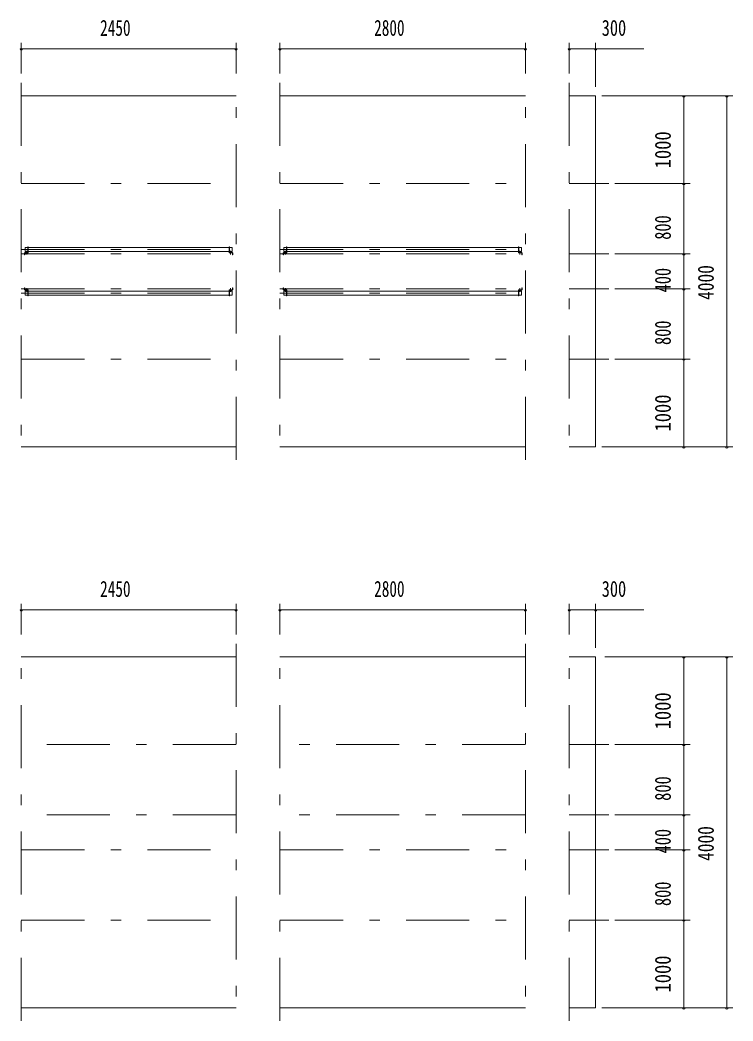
# Model space of a CAD drawing. Units: millimetres, scale not verified. Extents: x -37128 to 37128, y -14700 to 14700.
# Drawn here: x -14852 to -6722, y -10937 to 472 of the extents above; entities that cross this region are included whole.
import ezdxf
from ezdxf.enums import TextEntityAlignment as Align

# ---------------------------------------------------------------- set-up
doc = ezdxf.new("R2010")
doc.units = ezdxf.units.MM
doc.header["$LTSCALE"] = 60
doc.linetypes.add('USER3', pattern=[24, 12, -5, 2, -5])
for name, color, linetype, lineweight in [('0-2_1-0BOLD', 7, 'Continuous', 18), ('0-3_1-2CENTER', 3, 'USER3', 18), ('0-5_1-5DIM', 3, 'Continuous', 18)]:
    doc.layers.add(name, color=color, linetype=linetype, lineweight=lineweight)
doc.styles.add('ＭＳ ゴシック', font='')
doc.styles.get('ＭＳ ゴシック').set_extended_font_data('MS Gothic')

msp = doc.modelspace()

# ---------------------------------------------------------------- linework, layer by layer
at = {"layer": '0-2_1-0BOLD'}
for p, q in [((-12388.49, -392.46), (-14838.49, -392.46)), ((-9088.49, -392.46), (-11888.49, -392.46)), ((-12466.64, -2121.96), (-14760.34, -2121.96)), ((-14760.34, -2164.66), (-12466.64, -2164.66)), ((-9166.64, -2121.96), (-11810.34, -2121.96)), ((-11810.34, -2164.66), (-9166.64, -2164.66)), ((-14795.14, -2179.26), (-14765.54, -2179.26)), ((-14765.54, -2182.46), (-14795.14, -2182.46)), ((-12431.84, -2179.26), (-12461.44, -2179.26)), ((-12461.44, -2182.46), (-12431.84, -2182.46)), ((-11845.14, -2179.26), (-11815.54, -2179.26)), ((-11815.54, -2182.46), (-11845.14, -2182.46)), ((-9131.84, -2179.26), (-9161.44, -2179.26)), ((-9161.44, -2182.46), (-9131.84, -2182.46)), ((-14765.54, -2602.46), (-14795.14, -2602.46)), ((-14795.14, -2605.66), (-14765.54, -2605.66)), ((-14760.34, -2620.26), (-12466.64, -2620.26)), ((-12461.44, -2602.46), (-12431.84, -2602.46)), ((-12431.84, -2605.66), (-12461.44, -2605.66)), ((-11815.54, -2602.46), (-11845.14, -2602.46)), ((-11845.14, -2605.66), (-11815.54, -2605.66)), ((-11810.34, -2620.26), (-9166.64, -2620.26)), ((-9161.44, -2602.46), (-9131.84, -2602.46)), ((-9131.84, -2605.66), (-9161.44, -2605.66)), ((-12466.64, -2662.96), (-14760.34, -2662.96)), ((-9166.64, -2662.96), (-11810.34, -2662.96)), ((-14838.49, -4392.45), (-12388.49, -4392.45)), ((-11888.49, -4392.45), (-9088.49, -4392.45)), ((-8588.49, -4392.45), (-8288.49, -4392.45)), ((-14838.49, -6787.46), (-12388.49, -6787.46)), ((-11888.49, -6787.46), (-9088.49, -6787.46)), ((-8588.49, -6787.46), (-8288.49, -6787.46)), ((-8288.49, -6787.46), (-8288.49, -10787.46)), ((-12388.49, -10787.46), (-14838.49, -10787.46)), ((-9088.49, -10787.46), (-11888.49, -10787.46)), ((-8288.49, -10787.46), (-8588.49, -10787.46))]:
    msp.add_line(p, q, dxfattribs=at)
for points in [[(-8288.49, -4392.45), (-8288.49, -392.46), (-8588.49, -392.46)], [(-14763.54, -2121.96), (-14792.39, -2121.96), (-14792.39, -2164.66), (-14763.54, -2164.66)], [(-14763.54, -2177.26), (-14763.54, -2111.46), (-14760.34, -2111.46), (-14760.34, -2177.26)], [(-12463.44, -2177.26), (-12463.44, -2111.46), (-12466.64, -2111.46), (-12466.64, -2177.26)], [(-12463.44, -2164.66), (-12434.59, -2164.66), (-12434.59, -2121.96), (-12463.44, -2121.96)], [(-11813.54, -2121.96), (-11842.39, -2121.96), (-11842.39, -2164.66), (-11813.54, -2164.66)], [(-11813.54, -2177.26), (-11813.54, -2111.46), (-11810.34, -2111.46), (-11810.34, -2177.26)], [(-9163.44, -2177.26), (-9163.44, -2111.46), (-9166.64, -2111.46), (-9166.64, -2177.26)], [(-9163.44, -2164.66), (-9134.59, -2164.66), (-9134.59, -2121.96), (-9163.44, -2121.96)], [(-14797.14, -2184.46), (-14797.14, -2204.46), (-14800.34, -2204.46), (-14800.34, -2184.46)], [(-12429.84, -2184.46), (-12429.84, -2204.46), (-12426.64, -2204.46), (-12426.64, -2184.46)], [(-11847.14, -2184.46), (-11847.14, -2204.46), (-11850.34, -2204.46), (-11850.34, -2184.46)], [(-9129.84, -2184.46), (-9129.84, -2204.46), (-9126.64, -2204.46), (-9126.64, -2184.46)], [(-14797.14, -2600.46), (-14797.14, -2580.46), (-14800.34, -2580.46), (-14800.34, -2600.46)], [(-14763.54, -2662.96), (-14792.39, -2662.96), (-14792.39, -2620.26), (-14763.54, -2620.26)], [(-14763.54, -2607.66), (-14763.54, -2673.46), (-14760.34, -2673.46), (-14760.34, -2607.66)], [(-12463.44, -2607.66), (-12463.44, -2673.46), (-12466.64, -2673.46), (-12466.64, -2607.66)], [(-12463.44, -2620.26), (-12434.59, -2620.26), (-12434.59, -2662.96), (-12463.44, -2662.96)], [(-12429.84, -2600.46), (-12429.84, -2580.46), (-12426.64, -2580.46), (-12426.64, -2600.46)], [(-11847.14, -2600.46), (-11847.14, -2580.46), (-11850.34, -2580.46), (-11850.34, -2600.46)], [(-11813.54, -2662.96), (-11842.39, -2662.96), (-11842.39, -2620.26), (-11813.54, -2620.26)], [(-11813.54, -2607.66), (-11813.54, -2673.46), (-11810.34, -2673.46), (-11810.34, -2607.66)], [(-9163.44, -2607.66), (-9163.44, -2673.46), (-9166.64, -2673.46), (-9166.64, -2607.66)], [(-9163.44, -2620.26), (-9134.59, -2620.26), (-9134.59, -2662.96), (-9163.44, -2662.96)], [(-9129.84, -2600.46), (-9129.84, -2580.46), (-9126.64, -2580.46), (-9126.64, -2600.46)]]:
    msp.add_lwpolyline(points, dxfattribs=at)
for centre, radius, start, end in [((-14795.14, -2184.46), 5.2, 90, 180), ((-14795.14, -2184.46), 2, 90, 180), ((-14765.54, -2177.26), 2, 270, 0), ((-14765.54, -2177.26), 5.2, 270, 0), ((-12461.44, -2177.26), 5.2, 180, 270), ((-12461.44, -2177.26), 2, 180, 270), ((-12431.84, -2184.46), 5.2, 0, 90), ((-12431.84, -2184.46), 2, 0, 90), ((-11845.14, -2184.46), 5.2, 90, 180), ((-11845.14, -2184.46), 2, 90, 180), ((-11815.54, -2177.26), 2, 270, 0), ((-11815.54, -2177.26), 5.2, 270, 0), ((-9161.44, -2177.26), 5.2, 180, 270), ((-9161.44, -2177.26), 2, 180, 270), ((-9131.84, -2184.46), 5.2, 0, 90), ((-9131.84, -2184.46), 2, 0, 90), ((-14795.14, -2600.46), 5.2, 180, 270), ((-14795.14, -2600.46), 2, 180, 270), ((-14765.54, -2607.66), 5.2, 0, 90), ((-14765.54, -2607.66), 2, 0, 90), ((-12461.44, -2607.66), 5.2, 90, 180), ((-12461.44, -2607.66), 2, 90, 180), ((-12431.84, -2600.46), 2, 270, 0), ((-12431.84, -2600.46), 5.2, 270, 0), ((-11845.14, -2600.46), 5.2, 180, 270), ((-11845.14, -2600.46), 2, 180, 270), ((-11815.54, -2607.66), 5.2, 0, 90), ((-11815.54, -2607.66), 2, 0, 90), ((-9161.44, -2607.66), 5.2, 90, 180), ((-9161.44, -2607.66), 2, 90, 180), ((-9131.84, -2600.46), 2, 270, 0), ((-9131.84, -2600.46), 5.2, 270, 0)]:
    msp.add_arc(centre, radius, start, end, dxfattribs=at)
at = {"layer": '0-3_1-2CENTER'}
for p, q in [((-14838.49, -242.46), (-14838.49, -4542.46)), ((-12388.49, -4542.46), (-12388.49, -242.46)), ((-11888.49, -242.46), (-11888.49, -4542.46)), ((-9088.49, -4542.46), (-9088.49, -242.46)), ((-8588.49, -242.46), (-8588.49, -4542.46)), ((-14838.49, -1392.46), (-12388.49, -1392.46)), ((-11888.49, -1392.46), (-9088.49, -1392.46)), ((-8588.49, -1392.46), (-8138.49, -1392.46)), ((-14838.49, -2143.31), (-12388.49, -2143.31)), ((-14775.34, -2201.46), (-14775.34, -2159.66)), ((-12451.64, -2201.46), (-12451.64, -2159.66)), ((-11888.49, -2143.31), (-9088.49, -2143.31)), ((-11825.34, -2201.46), (-11825.34, -2159.66)), ((-9151.64, -2201.46), (-9151.64, -2159.66)), ((-14838.49, -2192.46), (-12388.49, -2192.46)), ((-11888.49, -2192.46), (-9088.49, -2192.46)), ((-8588.49, -2192.46), (-8138.49, -2192.46)), ((-14838.49, -2592.46), (-12388.49, -2592.46)), ((-14775.34, -2583.46), (-14775.34, -2625.26)), ((-12451.64, -2583.46), (-12451.64, -2625.26)), ((-11888.49, -2592.46), (-9088.49, -2592.46)), ((-11825.34, -2583.46), (-11825.34, -2625.26)), ((-9151.64, -2583.46), (-9151.64, -2625.26)), ((-8588.49, -2592.46), (-8138.49, -2592.46)), ((-14838.49, -2641.61), (-12388.49, -2641.61)), ((-11888.49, -2641.61), (-9088.49, -2641.61)), ((-14838.49, -3392.46), (-12388.49, -3392.46)), ((-11888.49, -3392.46), (-9088.49, -3392.46)), ((-8588.49, -3392.46), (-8138.49, -3392.46)), ((-14838.49, -10937.46), (-14838.49, -6637.46)), ((-12388.49, -6637.46), (-12388.49, -10937.46)), ((-11888.49, -10937.46), (-11888.49, -6637.46)), ((-9088.49, -6637.46), (-9088.49, -10937.46)), ((-8588.49, -10937.46), (-8588.49, -6637.46)), ((-12388.49, -7787.46), (-14838.49, -7787.46)), ((-9088.49, -7787.46), (-11888.49, -7787.46)), ((-8138.49, -7787.46), (-8588.49, -7787.46)), ((-12388.49, -8587.46), (-14838.49, -8587.46)), ((-9088.49, -8587.46), (-11888.49, -8587.46)), ((-8138.49, -8587.46), (-8588.49, -8587.46)), ((-14838.49, -8987.46), (-12388.49, -8987.46)), ((-11888.49, -8987.46), (-9088.49, -8987.46)), ((-8588.49, -8987.46), (-8138.49, -8987.46)), ((-14838.49, -9787.46), (-12388.49, -9787.46)), ((-11888.49, -9787.46), (-9088.49, -9787.46)), ((-8588.49, -9787.46), (-8138.49, -9787.46))]:
    msp.add_line(p, q, dxfattribs=at)
at = {"layer": '0-5_1-5DIM'}
for p, q in [((-14824.49, 142.54), (-14852.49, 142.54)), ((-14838.49, 212.55), (-14838.49, -137.46)), ((-12388.49, 142.54), (-14838.49, 142.54)), ((-12374.49, 142.54), (-12402.49, 142.54)), ((-12388.49, -137.46), (-12388.49, 212.55)), ((-11874.49, 142.54), (-11902.49, 142.54)), ((-11888.49, 212.55), (-11888.49, -137.46)), ((-9088.49, 142.54), (-11888.49, 142.54)), ((-9074.49, 142.54), (-9102.49, 142.54)), ((-9088.49, -137.46), (-9088.49, 212.55)), ((-8574.49, 142.54), (-8602.49, 142.54)), ((-8588.49, 212.55), (-8588.49, -137.46)), ((-8588.49, 142.54), (-7738.99, 142.54)), ((-8274.49, 142.54), (-8302.49, 142.54)), ((-8288.49, -287.46), (-8288.49, 212.55)), ((-6721.5, -392.46), (-8218.49, -392.46)), ((-7267.5, -392.46), (-7295.5, -392.46)), ((-7281.5, -392.46), (-7281.5, -1392.46)), ((-6777.5, -392.46), (-6805.5, -392.46)), ((-6791.5, -392.46), (-6791.5, -4392.46)), ((-8068.49, -1392.46), (-7211.5, -1392.46)), ((-7267.5, -1392.46), (-7295.5, -1392.46)), ((-7281.5, -1392.46), (-7281.5, -2192.46)), ((-7211.5, -2192.46), (-8068.49, -2192.46)), ((-7267.5, -2192.46), (-7295.5, -2192.46)), ((-7281.5, -2192.46), (-7281.5, -2592.46)), ((-7211.5, -2592.46), (-8068.49, -2592.46)), ((-7267.5, -2592.46), (-7295.5, -2592.46)), ((-7281.5, -2592.46), (-7281.5, -3392.46)), ((-8068.49, -3392.46), (-7211.5, -3392.46)), ((-7267.5, -3392.46), (-7295.5, -3392.46)), ((-7281.5, -3392.46), (-7281.5, -4392.46)), ((-6721.5, -4392.46), (-8218.49, -4392.46)), ((-8183.49, -4392.46), (-6721.5, -4392.46)), ((-7267.5, -4392.46), (-7295.5, -4392.46)), ((-7267.5, -4392.46), (-7295.5, -4392.46)), ((-6777.5, -4392.46), (-6805.5, -4392.46)), ((-6777.5, -4392.46), (-6805.5, -4392.46)), ((-14824.49, -6252.46), (-14852.49, -6252.46)), ((-14838.49, -6532.46), (-14838.49, -6182.46)), ((-14838.49, -6252.46), (-12388.49, -6252.46)), ((-12374.49, -6252.46), (-12402.49, -6252.46)), ((-12388.49, -6182.46), (-12388.49, -6532.46)), ((-11874.49, -6252.46), (-11902.49, -6252.46)), ((-11888.49, -6532.46), (-11888.49, -6182.46)), ((-11888.49, -6252.46), (-9088.49, -6252.46)), ((-9074.49, -6252.46), (-9102.49, -6252.46)), ((-9088.49, -6182.46), (-9088.49, -6532.46)), ((-8574.49, -6252.46), (-8602.49, -6252.46)), ((-8588.49, -6532.46), (-8588.49, -6182.46)), ((-8588.49, -6252.46), (-7738.99, -6252.46)), ((-8274.49, -6252.46), (-8302.49, -6252.46)), ((-8288.49, -6182.46), (-8288.49, -6682.46)), ((-6721.5, -6787.46), (-8183.49, -6787.46)), ((-7267.5, -6787.46), (-7295.5, -6787.46)), ((-7281.5, -6787.46), (-7281.5, -7787.46)), ((-6777.5, -6787.46), (-6805.5, -6787.46)), ((-6791.5, -6787.46), (-6791.5, -10787.46)), ((-7211.5, -7787.46), (-8068.49, -7787.46)), ((-7267.5, -7787.46), (-7295.5, -7787.46)), ((-7281.5, -7787.46), (-7281.5, -8587.46)), ((-7211.5, -8587.46), (-8068.49, -8587.46)), ((-7267.5, -8587.46), (-7295.5, -8587.46)), ((-7281.5, -8587.46), (-7281.5, -8987.46)), ((-7211.5, -8987.46), (-8068.49, -8987.46)), ((-7267.5, -8987.46), (-7295.5, -8987.46)), ((-7281.5, -8987.46), (-7281.5, -9787.46)), ((-7211.5, -9787.46), (-8068.49, -9787.46)), ((-7267.5, -9787.46), (-7295.5, -9787.46)), ((-7281.5, -9787.46), (-7281.5, -10787.46)), ((-6721.5, -10787.46), (-8218.49, -10787.46)), ((-7267.5, -10787.46), (-7295.5, -10787.46)), ((-6777.5, -10787.46), (-6805.5, -10787.46))]:
    msp.add_line(p, q, dxfattribs=at)
for centre in [(-14838.49, 142.54), (-12388.49, 142.54), (-11888.49, 142.54), (-9088.49, 142.54), (-8588.49, 142.54), (-8288.49, 142.54), (-7281.5, -392.46), (-6791.5, -392.46), (-7281.5, -1392.46), (-7281.5, -2192.46), (-7281.5, -2592.46), (-7281.5, -3392.46), (-7281.5, -4392.46), (-7281.5, -4392.46), (-6791.5, -4392.46), (-6791.5, -4392.46), (-14838.49, -6252.46), (-12388.49, -6252.46), (-11888.49, -6252.46), (-9088.49, -6252.46), (-8588.49, -6252.46), (-8288.49, -6252.46), (-7281.5, -6787.46), (-6791.5, -6787.46), (-7281.5, -7787.46), (-7281.5, -8587.46), (-7281.5, -8987.46), (-7281.5, -9787.46), (-7281.5, -10787.46), (-6791.5, -10787.46)]:
    msp.add_arc(centre, 14, 180, 0, dxfattribs=at)

# ---------------------------------------------------------------- texts
at = {"layer": '0-5_1-5DIM', "color": 7, "style": 'ＭＳ ゴシック'}
for s, width, p in [('2450', 0.7, (-13938.99, 237.41)), ('2800', 0.7, (-10813.99, 237.41)), ('300', 0.75, (-8218.49, 237.41)), ('2450', 0.7, (-13938.99, -6157.59)), ('2800', 0.7, (-10813.99, -6157.59)), ('300', 0.75, (-8218.49, -6157.59))]:
    msp.add_text(s, height=182.3, dxfattribs=dict(at, width=width)).set_placement(p, align=Align.BOTTOM_LEFT)
for s, width, p in [('1000', 0.85, (-7376.37, -1217.96)), ('800', 0.75, (-7376.37, -2032.21)), ('400', 0.75, (-7376.37, -2632.21)), ('4000', 0.8, (-6886.37, -2717.96)), ('800', 0.75, (-7376.37, -3232.21)), ('1000', 0.85, (-7376.37, -4217.96)), ('1000', 0.85, (-7376.37, -7612.96)), ('800', 0.75, (-7376.37, -8427.21)), ('400', 0.75, (-7376.37, -9027.21)), ('4000', 0.8, (-6886.37, -9112.96)), ('800', 0.75, (-7376.37, -9627.21)), ('1000', 0.85, (-7376.37, -10612.96))]:
    msp.add_text(s, height=182.3, rotation=90, dxfattribs=dict(at, width=width)).set_placement(p, align=Align.BOTTOM_LEFT)

doc.saveas('drawing.dxf')
